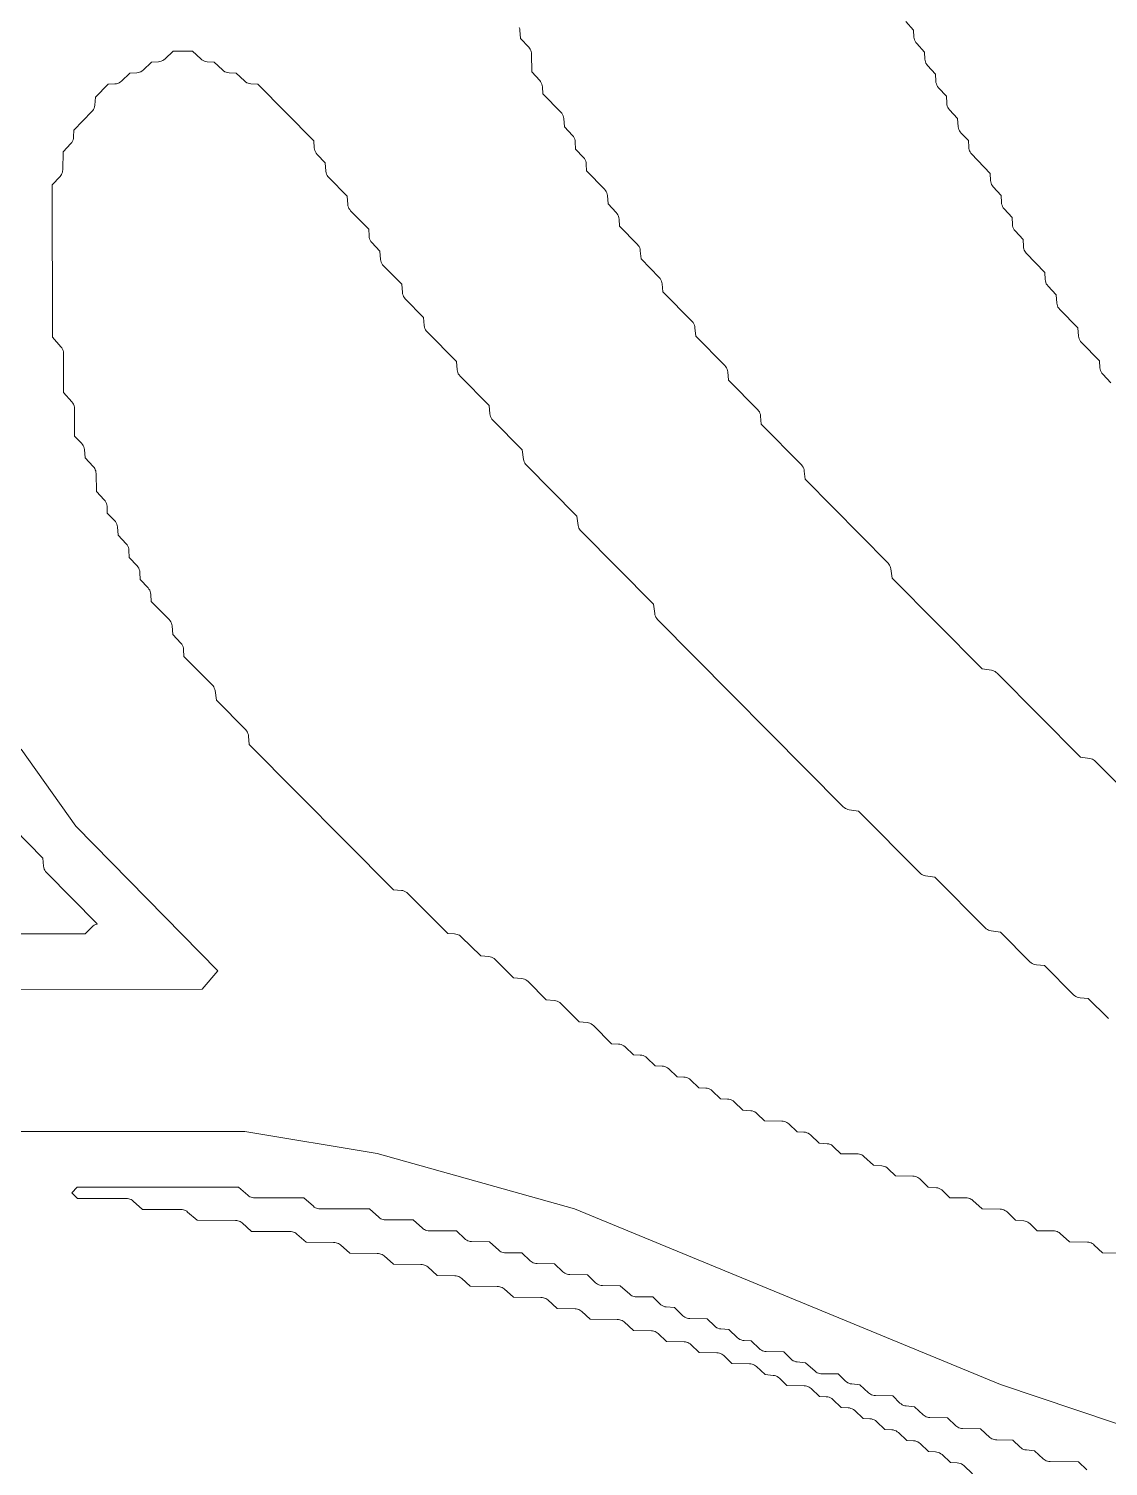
# Model space of a CAD drawing. Header units: inches. Extents: x 36 to 80.1, y 17.3 to 55.9.
# Drawn here: x 49.111 to 51.738, y 39.862 to 43.361 of the extents above; entities that cross this region are included whole.
import ezdxf

# ---------------------------------------------------------------- set-up
doc = ezdxf.new("R2010")
doc.units = ezdxf.units.IN
for name, color, linetype, lineweight in [('01_ORIGINAL_CAD', 7, 'CONTINUOUS', 20), ('02_APPROVED_PDF_OUTLINES', 7, 'CONTINUOUS', 15), ('04_APPROVED_PERIMETER', 7, 'CONTINUOUS', 15)]:
    doc.layers.add(name, color=color, linetype=linetype, lineweight=lineweight)

msp = doc.modelspace()

# ---------------------------------------------------------------- linework, layer by layer
at = {"layer": '01_ORIGINAL_CAD'}
msp.add_lwpolyline([(50.1404, 46.0145, -0.546754), (57.6505, 41.0455, 0.171391), (58.1845, 40.3509, 0.171391)], format="xyb", dxfattribs=at)
at = {"layer": '02_APPROVED_PDF_OUTLINES'}
for points in [[(51.8297, 41.4542), (51.7076, 41.5774), (51.7052, 41.5795), (51.7025, 41.5813), (51.6996, 41.5828), (51.6966, 41.5838), (51.6934, 41.5845), (51.6707, 41.5877), (51.4683, 41.7919), (51.4659, 41.794), (51.4632, 41.7959), (51.4603, 41.7973), (51.4573, 41.7984), (51.4541, 41.799), (51.4314, 41.8023), (51.2126, 42.023), (51.2093, 42.046), (51.2087, 42.0491), (51.2077, 42.0521), (51.2062, 42.055), (51.2045, 42.0577), (51.2023, 42.0601), (51.0003, 42.2639), (50.9985, 42.2838), (50.998, 42.2872), (50.997, 42.2905), (50.9955, 42.2937), (50.9937, 42.2966), (50.9914, 42.2992), (50.8938, 42.398), (50.8921, 42.4179), (50.8916, 42.4214), (50.8906, 42.4247), (50.8891, 42.4278), (50.8872, 42.4307), (50.885, 42.4333), (50.814, 42.5053), (50.8123, 42.5252), (50.8117, 42.5287), (50.8107, 42.532), (50.8093, 42.5351), (50.8074, 42.538), (50.8051, 42.5406), (50.7342, 42.6126), (50.7324, 42.6325), (50.7319, 42.636), (50.7309, 42.6393), (50.7294, 42.6424), (50.7276, 42.6453), (50.7253, 42.6479), (50.6543, 42.7199), (50.6526, 42.7398), (50.652, 42.7433), (50.651, 42.7465), (50.6496, 42.7497), (50.6477, 42.7526), (50.6455, 42.7552), (50.6011, 42.8003), (50.5993, 42.8203), (50.5988, 42.8237), (50.5978, 42.827), (50.5964, 42.8302), (50.5945, 42.8331), (50.5923, 42.8357), (50.5483, 42.8804), (50.5475, 42.8972), (50.5471, 42.9007), (50.5462, 42.9041), (50.5449, 42.9073), (50.5431, 42.9104), (50.5408, 42.9131), (50.5212, 42.9341), (50.5195, 42.9545), (50.5189, 42.9579), (50.5179, 42.9612), (50.5165, 42.9643), (50.5146, 42.9672), (50.5124, 42.9698), (50.4684, 43.0145), (50.4677, 43.0313), (50.4672, 43.0348), (50.4664, 43.0382), (50.465, 43.0415), (50.4632, 43.0445), (50.461, 43.0472), (50.4418, 43.0678), (50.441, 43.085), (50.4406, 43.0885), (50.4397, 43.0919), (50.4383, 43.0951), (50.4365, 43.0982), (50.4343, 43.1009), (50.4147, 43.1219), (50.4129, 43.1423), (50.4124, 43.1457), (50.4114, 43.149), (50.4099, 43.1521), (50.4081, 43.155), (50.4058, 43.1576), (50.3619, 43.2023), (50.3611, 43.2191), (50.3607, 43.2226), (50.3598, 43.226), (50.3584, 43.2293), (50.3566, 43.2323), (50.3544, 43.235), (50.3354, 43.2554), (50.3344, 43.2991), (50.3342, 43.3021), (50.3336, 43.305), (50.3326, 43.3079), (50.3313, 43.3107), (50.3296, 43.3132), (50.3277, 43.3155), (50.3081, 43.3365), (50.3063, 43.3569), (50.3058, 43.3603), (50.3048, 43.3636)], [(51.2454, 43.3781), (51.2646, 43.3575), (51.2653, 43.3404), (51.2657, 43.3369), (51.2666, 43.3334), (51.268, 43.3302), (51.2698, 43.3272), (51.272, 43.3244), (51.2912, 43.3039), (51.292, 43.2867), (51.2924, 43.2832), (51.2933, 43.2798), (51.2946, 43.2765), (51.2964, 43.2735), (51.2987, 43.2708), (51.3178, 43.2502), (51.3186, 43.233), (51.319, 43.2295), (51.3199, 43.2261), (51.3213, 43.2229), (51.3231, 43.2198), (51.3253, 43.2171), (51.3445, 43.1965), (51.3453, 43.1794), (51.3457, 43.1759), (51.3466, 43.1725), (51.3479, 43.1692), (51.3497, 43.1662), (51.352, 43.1634), (51.3716, 43.1424), (51.3733, 43.1221), (51.3739, 43.1187), (51.3749, 43.1154), (51.3763, 43.1123), (51.3781, 43.1094), (51.3804, 43.1068), (51.3978, 43.0889), (51.3986, 43.0721), (51.3989, 43.0691), (51.3995, 43.0661), (51.4006, 43.0633), (51.4019, 43.0606), (51.4036, 43.0581), (51.4055, 43.0558), (51.451, 43.0085), (51.4518, 42.9916), (51.4522, 42.9881), (51.4531, 42.9847), (51.4545, 42.9814), (51.4563, 42.9784), (51.4585, 42.9756), (51.4777, 42.9551), (51.4784, 42.9379), (51.4788, 42.9344), (51.4797, 42.931), (51.4811, 42.9277), (51.4829, 42.9247), (51.4851, 42.922), (51.5043, 42.9014), (51.5051, 42.8843), (51.5055, 42.8808), (51.5064, 42.8773), (51.5078, 42.8741), (51.5096, 42.8711), (51.5118, 42.8683), (51.531, 42.8478), (51.5317, 42.8306), (51.532, 42.8276), (51.5327, 42.8247), (51.5337, 42.8219), (51.5351, 42.8192), (51.5367, 42.8167), (51.5387, 42.8144), (51.5842, 42.7671), (51.585, 42.7501), (51.5854, 42.7466), (51.5863, 42.7432), (51.5876, 42.7399), (51.5895, 42.7369), (51.5917, 42.7342), (51.6113, 42.7132), (51.6131, 42.6928), (51.6136, 42.6894), (51.6146, 42.6861), (51.616, 42.683), (51.6179, 42.6801), (51.6201, 42.6775), (51.6645, 42.6323), (51.6663, 42.6123), (51.6668, 42.6089), (51.6678, 42.6056), (51.6693, 42.6025), (51.6711, 42.5996), (51.6734, 42.597), (51.7174, 42.5523), (51.7181, 42.5355), (51.7185, 42.532), (51.7194, 42.5286), (51.7208, 42.5253), (51.7226, 42.5223), (51.7248, 42.5196), (51.7444, 42.4986)], [(51.7674, 40.3803), (51.7245, 40.3812), (51.7044, 40.4002), (51.7021, 40.4022), (51.6995, 40.4039), (51.6967, 40.4052), (51.6938, 40.4062), (51.6908, 40.4068), (51.6877, 40.4071), (51.6443, 40.408), (51.6213, 40.4284), (51.6189, 40.4303), (51.6164, 40.4318), (51.6136, 40.4331), (51.6108, 40.434), (51.6078, 40.4345), (51.6048, 40.4347), (51.5653, 40.4349), (51.5481, 40.452), (51.5454, 40.4543), (51.5425, 40.4561), (51.5394, 40.4576), (51.5361, 40.4586), (51.5327, 40.4591), (51.5127, 40.4609), (51.4919, 40.4806), (51.4896, 40.4826), (51.487, 40.4842), (51.4842, 40.4856), (51.4813, 40.4866), (51.4783, 40.4872), (51.4752, 40.4874), (51.4318, 40.4884), (51.4088, 40.5088), (51.4064, 40.5106), (51.4039, 40.5122), (51.4011, 40.5134), (51.3983, 40.5143), (51.3953, 40.5149), (51.3923, 40.5151), (51.3528, 40.5153), (51.3355, 40.5324), (51.3329, 40.5346), (51.33, 40.5365), (51.3269, 40.538), (51.3236, 40.539), (51.3201, 40.5395), (51.3002, 40.5413), (51.2794, 40.5609), (51.277, 40.5629), (51.2745, 40.5646), (51.2717, 40.5659), (51.2688, 40.5669), (51.2658, 40.5675), (51.2627, 40.5678), (51.2201, 40.5687), (51.2027, 40.5859), (51.2001, 40.5882), (51.1972, 40.5901), (51.1941, 40.5915), (51.1907, 40.5925), (51.1873, 40.5931), (51.1669, 40.5949), (51.1431, 40.6159), (51.1408, 40.6178), (51.1382, 40.6194), (51.1355, 40.6206), (51.1326, 40.6215), (51.1297, 40.622), (51.1267, 40.6222), (51.0871, 40.6224), (51.0699, 40.6395), (51.0673, 40.6418), (51.0644, 40.6437), (51.0612, 40.6451), (51.0579, 40.6461), (51.0545, 40.6467), (51.0345, 40.6484), (51.0137, 40.6681), (51.011, 40.6704), (51.0079, 40.6722), (51.0046, 40.6736), (51.0012, 40.6745), (50.9976, 40.6749), (50.9809, 40.6757), (50.9606, 40.6949), (50.9583, 40.6969), (50.9557, 40.6985), (50.9529, 40.6999), (50.95, 40.7009), (50.947, 40.7015), (50.9439, 40.7018), (50.9013, 40.7027), (50.8839, 40.7199), (50.8813, 40.7222), (50.8784, 40.724), (50.8753, 40.7255), (50.872, 40.7265), (50.8685, 40.727), (50.8485, 40.7288), (50.8278, 40.7485), (50.825, 40.7508), (50.822, 40.7526), (50.8187, 40.754), (50.8152, 40.7549), (50.8117, 40.7553), (50.7949, 40.7561), (50.7746, 40.7753), (50.7719, 40.7776), (50.7688, 40.7794), (50.7655, 40.7808), (50.7621, 40.7817), (50.7585, 40.7821), (50.7418, 40.7829), (50.7215, 40.8021), (50.7187, 40.8044), (50.7157, 40.8062), (50.7124, 40.8076), (50.7089, 40.8085), (50.7054, 40.8089), (50.6887, 40.8097), (50.6684, 40.8289), (50.6656, 40.8312), (50.6625, 40.833), (50.6593, 40.8344), (50.6558, 40.8353), (50.6523, 40.8357), (50.6355, 40.8365), (50.6152, 40.8557), (50.6125, 40.858), (50.6094, 40.8598), (50.6061, 40.8612), (50.6027, 40.8621), (50.5991, 40.8625), (50.5824, 40.8633), (50.5621, 40.8825), (50.5593, 40.8848), (50.5563, 40.8866), (50.553, 40.888), (50.5495, 40.8889), (50.546, 40.8893), (50.5296, 40.89), (50.4854, 40.9342), (50.4828, 40.9365), (50.4799, 40.9384), (50.4767, 40.9399), (50.4734, 40.9409), (50.47, 40.9415), (50.4503, 40.9432), (50.4057, 40.9879), (50.4031, 40.9901), (50.4002, 40.992), (50.397, 40.9935), (50.3937, 40.9945), (50.3902, 40.9951), (50.3706, 40.9968), (50.326, 41.0415), (50.3233, 41.0438), (50.3204, 41.0457), (50.3173, 41.0471), (50.3139, 41.0482), (50.3105, 41.0487), (50.2909, 41.0504), (50.2462, 41.0951), (50.2436, 41.0974), (50.2407, 41.0993), (50.2375, 41.1008), (50.2342, 41.1018), (50.2308, 41.1023), (50.211, 41.1041), (50.1637, 41.1503), (50.1614, 41.1523), (50.1589, 41.154), (50.1562, 41.1554), (50.1533, 41.1564), (50.1503, 41.1571), (50.1473, 41.1574), (50.131, 41.1581), (50.0336, 41.2559), (50.031, 41.2582), (50.0281, 41.2602), (50.0249, 41.2616), (50.0215, 41.2627), (50.0181, 41.2632), (49.9985, 41.2649), (49.6477, 41.6187), (49.646, 41.6387), (49.6455, 41.6421), (49.6444, 41.6454), (49.643, 41.6485), (49.6411, 41.6514), (49.6389, 41.654), (49.5674, 41.7265), (49.5642, 41.7495), (49.5635, 41.7526), (49.5625, 41.7557), (49.561, 41.7585), (49.5593, 41.7612), (49.5572, 41.7636), (49.4885, 41.8329), (49.4878, 41.8496), (49.4874, 41.8531), (49.4865, 41.8565), (49.4851, 41.8598), (49.4833, 41.8628), (49.4811, 41.8655), (49.4615, 41.8865), (49.4597, 41.9069), (49.4591, 41.9103), (49.4581, 41.9136), (49.4567, 41.9167), (49.4548, 41.9196), (49.4526, 41.9223), (49.4086, 41.9669), (49.4079, 41.9837), (49.4075, 41.9872), (49.4066, 41.9907), (49.4052, 41.9939), (49.4034, 41.9969), (49.4012, 41.9997), (49.382, 42.0202), (49.3812, 42.0374), (49.3808, 42.0409), (49.3799, 42.0443), (49.3786, 42.0476), (49.3767, 42.0506), (49.3745, 42.0533), (49.3553, 42.0739), (49.3546, 42.0911), (49.3542, 42.0946), (49.3533, 42.098), (49.3519, 42.1012), (49.3501, 42.1043), (49.3479, 42.107), (49.3283, 42.128), (49.3265, 42.1484), (49.326, 42.1518), (49.325, 42.155), (49.3235, 42.1581), (49.3217, 42.161), (49.3195, 42.1636), (49.302, 42.1815), (49.3013, 42.1984), (49.3009, 42.2019), (49.3, 42.2053), (49.2986, 42.2086), (49.2968, 42.2116), (49.2946, 42.2143), (49.2756, 42.2346), (49.2746, 42.2783), (49.2744, 42.2814), (49.2737, 42.2843), (49.2728, 42.2872), (49.2714, 42.2899), (49.2698, 42.2925), (49.2679, 42.2948), (49.2483, 42.3158), (49.2465, 42.3362), (49.246, 42.3396), (49.245, 42.3429), (49.2435, 42.346), (49.2417, 42.3489), (49.2395, 42.3515), (49.2224, 42.3689), (49.2221, 42.4361), (49.2218, 42.4397), (49.221, 42.4431), (49.2197, 42.4465), (49.218, 42.4496), (49.2159, 42.4524), (49.1957, 42.4755), (49.1953, 42.5703), (49.195, 42.5738), (49.1942, 42.5773), (49.193, 42.5806), (49.1912, 42.5838), (49.1891, 42.5866), (49.1689, 42.6096), (49.1682, 42.9807), (49.1869, 43.0008), (49.1888, 43.0032), (49.1904, 43.0057), (49.1917, 43.0085), (49.1927, 43.0113), (49.1933, 43.0143), (49.1936, 43.0173), (49.1944, 43.061), (49.2133, 43.0814), (49.2155, 43.0841), (49.2173, 43.0871), (49.2187, 43.0904), (49.2195, 43.0938), (49.2199, 43.0973), (49.2206, 43.1141), (49.2644, 43.1589), (49.2666, 43.1615), (49.2685, 43.1644), (49.2699, 43.1675), (49.2709, 43.1708), (49.2714, 43.1742), (49.2731, 43.1942), (49.3041, 43.2256), (49.3204, 43.2264), (49.324, 43.2268), (49.3274, 43.2277), (49.3307, 43.2291), (49.3338, 43.231), (49.3365, 43.2332), (49.3567, 43.2525), (49.3735, 43.2533), (49.377, 43.2537), (49.3805, 43.2546), (49.3837, 43.256), (49.3868, 43.2579), (49.3896, 43.2601), (49.4098, 43.2794), (49.4265, 43.2801), (49.43, 43.2806), (49.4335, 43.2815), (49.4368, 43.2829), (49.4398, 43.2847), (49.4426, 43.287), (49.4623, 43.3058), (49.5095, 43.3059), (49.5293, 43.2871), (49.5321, 43.2848), (49.5351, 43.2829), (49.5384, 43.2815), (49.5419, 43.2806), (49.5454, 43.2802), (49.5622, 43.2795), (49.5825, 43.2603), (49.5852, 43.258), (49.5883, 43.2561), (49.5916, 43.2547), (49.595, 43.2538), (49.5986, 43.2534), (49.6153, 43.2527), (49.6356, 43.2335), (49.6384, 43.2312), (49.6414, 43.2293), (49.6447, 43.2279), (49.6482, 43.227), (49.6517, 43.2266), (49.668, 43.2259), (49.8051, 43.0876), (49.8059, 43.0709), (49.8063, 43.0674), (49.8072, 43.0639), (49.8086, 43.0607), (49.8104, 43.0577), (49.8126, 43.0549), (49.8322, 43.0339), (49.834, 43.0136), (49.8345, 43.0101), (49.8355, 43.0069), (49.837, 43.0037), (49.8388, 43.0008), (49.8411, 42.9982), (49.8855, 42.9531), (49.8872, 42.9331), (49.8878, 42.9297), (49.8888, 42.9264), (49.8902, 42.9232), (49.8921, 42.9203), (49.8943, 42.9177), (49.9383, 42.873), (49.939, 42.8562), (49.9394, 42.8527), (49.9403, 42.8493), (49.9417, 42.8461), (49.9435, 42.843), (49.9457, 42.8403), (49.9653, 42.8193), (49.9671, 42.7989), (49.9676, 42.7955), (49.9686, 42.7922), (49.9701, 42.7891), (49.972, 42.7862), (49.9742, 42.7836), (50.0186, 42.7385), (50.0204, 42.7185), (50.0209, 42.715), (50.0219, 42.7118), (50.0233, 42.7086), (50.0252, 42.7057), (50.0274, 42.7031), (50.0718, 42.658), (50.0736, 42.638), (50.0741, 42.6346), (50.0751, 42.6313), (50.0766, 42.6281), (50.0785, 42.6252), (50.0807, 42.6226), (50.1517, 42.5507), (50.1534, 42.5307), (50.154, 42.5273), (50.155, 42.524), (50.1564, 42.5208), (50.1583, 42.5179), (50.1605, 42.5153), (50.2315, 42.4434), (50.2333, 42.4234), (50.2338, 42.42), (50.2348, 42.4167), (50.2363, 42.4135), (50.2381, 42.4106), (50.2404, 42.408), (50.3119, 42.3355), (50.3151, 42.3125), (50.3157, 42.3094), (50.3168, 42.3063), (50.3182, 42.3035), (50.32, 42.3008), (50.3221, 42.2984), (50.4449, 42.1746), (50.4481, 42.1516), (50.4488, 42.1484), (50.4498, 42.1454), (50.4512, 42.1425), (50.453, 42.1399), (50.4551, 42.1375), (50.6311, 41.96), (50.6343, 41.937), (50.635, 41.9339), (50.636, 41.9308), (50.6375, 41.928), (50.6392, 41.9253), (50.6414, 41.9229), (51.0935, 41.4669), (51.0959, 41.4648), (51.0986, 41.463), (51.1015, 41.4615), (51.1045, 41.4604), (51.1077, 41.4598), (51.1303, 41.4565), (51.2796, 41.306), (51.282, 41.3039), (51.2847, 41.3021), (51.2876, 41.3006), (51.2906, 41.2995), (51.2938, 41.2989), (51.3164, 41.2956), (51.4391, 41.1719), (51.4415, 41.1698), (51.4442, 41.168), (51.4471, 41.1665), (51.4502, 41.1655), (51.4533, 41.1648), (51.476, 41.1616), (51.5478, 41.0896), (51.5504, 41.0873), (51.5533, 41.0854), (51.5565, 41.0839), (51.5598, 41.0829), (51.5633, 41.0823), (51.5829, 41.0806), (51.6541, 41.0091), (51.6567, 41.0068), (51.6597, 41.0049), (51.6628, 41.0035), (51.6662, 41.0024), (51.6696, 41.0019), (51.6894, 41.0001), (51.7367, 40.9539), (51.739, 40.9519)], [(49.0743, 41.414), (49.1453, 41.3421), (49.147, 41.3221), (49.1476, 41.3187), (49.1486, 41.3154), (49.15, 41.3123), (49.1519, 41.3093), (49.1542, 41.3067), (49.2775, 41.182), (49.2775, 41.1816), (49.2762, 41.1814), (49.2731, 41.1803), (49.2701, 41.1789), (49.2674, 41.1771), (49.2649, 41.1749), (49.2479, 41.1579), (48.9725, 41.1577)], [(51.4077, 39.8435), (51.3869, 39.8632), (51.3841, 39.8655), (51.3811, 39.8673), (51.3778, 39.8687), (51.3743, 39.8696), (51.3708, 39.87), (51.3541, 39.8707), (51.3338, 39.89), (51.331, 39.8923), (51.3279, 39.8941), (51.3247, 39.8955), (51.3212, 39.8964), (51.3177, 39.8968), (51.3009, 39.8975), (51.2806, 39.9168), (51.2779, 39.9191), (51.2748, 39.9209), (51.2715, 39.9223), (51.2681, 39.9232), (51.2645, 39.9236), (51.2478, 39.9243), (51.2275, 39.9436), (51.2247, 39.9459), (51.2217, 39.9477), (51.2184, 39.9491), (51.2149, 39.95), (51.2114, 39.9504), (51.1946, 39.9511), (51.1743, 39.9704), (51.1716, 39.9727), (51.1685, 39.9745), (51.1652, 39.9759), (51.1618, 39.9768), (51.1582, 39.9772), (51.1415, 39.9779), (51.1212, 39.9972), (51.1184, 39.9995), (51.1154, 40.0013), (51.1121, 40.0027), (51.1086, 40.0036), (51.1051, 40.004), (51.0884, 40.0047), (51.0681, 40.024), (51.0653, 40.0263), (51.0622, 40.0281), (51.059, 40.0295), (51.0555, 40.0304), (51.052, 40.0308), (51.0352, 40.0315), (51.0149, 40.0508), (51.0126, 40.0528), (51.01, 40.0544), (51.0072, 40.0558), (51.0043, 40.0568), (51.0013, 40.0574), (50.9983, 40.0576), (50.9556, 40.0585), (50.9383, 40.0758), (50.9356, 40.078), (50.9327, 40.0799), (50.9296, 40.0814), (50.9263, 40.0824), (50.9229, 40.0829), (50.9029, 40.0847), (50.8821, 40.1044), (50.8797, 40.1063), (50.8772, 40.108), (50.8744, 40.1093), (50.8715, 40.1103), (50.8685, 40.111), (50.8654, 40.1112), (50.8225, 40.1121), (50.8024, 40.1311), (50.8001, 40.1331), (50.7975, 40.1348), (50.7947, 40.1361), (50.7918, 40.1371), (50.7888, 40.1377), (50.7857, 40.138), (50.7428, 40.1389), (50.7227, 40.1579), (50.7204, 40.1599), (50.7178, 40.1616), (50.715, 40.1629), (50.7121, 40.1639), (50.7091, 40.1645), (50.7061, 40.1648), (50.6631, 40.1657), (50.643, 40.1847), (50.6407, 40.1867), (50.6381, 40.1883), (50.6354, 40.1897), (50.6324, 40.1907), (50.6294, 40.1913), (50.6264, 40.1916), (50.583, 40.1925), (50.5599, 40.2129), (50.5576, 40.2148), (50.555, 40.2163), (50.5522, 40.2176), (50.5494, 40.2185), (50.5464, 40.219), (50.5434, 40.2192), (50.477, 40.2194), (50.4571, 40.2383), (50.4548, 40.2402), (50.4522, 40.2419), (50.4494, 40.2432), (50.4465, 40.2442), (50.4435, 40.2448), (50.4405, 40.2451), (50.397, 40.246), (50.374, 40.2665), (50.3716, 40.2683), (50.3691, 40.2699), (50.3663, 40.2711), (50.3635, 40.272), (50.3605, 40.2726), (50.3575, 40.2727), (50.2906, 40.273), (50.2678, 40.2932), (50.2654, 40.2951), (50.2628, 40.2966), (50.2601, 40.2979), (50.2572, 40.2988), (50.2543, 40.2993), (50.2513, 40.2995), (50.1849, 40.2997), (50.165, 40.3186), (50.1626, 40.3205), (50.1601, 40.3222), (50.1573, 40.3235), (50.1544, 40.3245), (50.1514, 40.3251), (50.1483, 40.3254), (50.1049, 40.3263), (50.0819, 40.3468), (50.0795, 40.3486), (50.0769, 40.3502), (50.0742, 40.3514), (50.0713, 40.3523), (50.0684, 40.3529), (50.0654, 40.353), (49.9985, 40.3533), (49.9756, 40.3735), (49.9733, 40.3754), (49.9707, 40.3769), (49.968, 40.3782), (49.9651, 40.3791), (49.9621, 40.3796), (49.9591, 40.3798), (49.8923, 40.38), (49.8694, 40.4003), (49.867, 40.4021), (49.8645, 40.4037), (49.8617, 40.4049), (49.8589, 40.4058), (49.8559, 40.4064), (49.8529, 40.4066), (49.786, 40.4068), (49.7632, 40.427), (49.7608, 40.4289), (49.7582, 40.4305), (49.7555, 40.4317), (49.7526, 40.4326), (49.7497, 40.4331), (49.7467, 40.4333), (49.6532, 40.4335), (49.6304, 40.4538), (49.628, 40.4556), (49.6255, 40.4572), (49.6227, 40.4584), (49.6198, 40.4593), (49.6169, 40.4599), (49.6139, 40.4601), (49.5205, 40.4603), (49.4976, 40.4805), (49.4953, 40.4824), (49.4927, 40.4839), (49.4899, 40.4852), (49.4871, 40.4861), (49.4841, 40.4866), (49.4811, 40.4868), (49.3877, 40.487), (49.3649, 40.5073), (49.3625, 40.5091), (49.3599, 40.5107), (49.3572, 40.5119), (49.3543, 40.5128), (49.3513, 40.5134), (49.3483, 40.5136), (49.2292, 40.5137), (49.2153, 40.5275), (49.229, 40.5411), (49.6214, 40.5414), (49.6442, 40.5212), (49.6466, 40.5193), (49.6492, 40.5178), (49.6519, 40.5165), (49.6548, 40.5156), (49.6577, 40.5151), (49.6608, 40.5149), (49.7807, 40.5147), (49.8035, 40.4945), (49.8059, 40.4926), (49.8085, 40.491), (49.8112, 40.4898), (49.8141, 40.4889), (49.8171, 40.4884), (49.8201, 40.4882), (49.94, 40.488), (49.9628, 40.4677), (49.9652, 40.4659), (49.9678, 40.4643), (49.9705, 40.4631), (49.9734, 40.4622), (49.9763, 40.4616), (49.9793, 40.4614), (50.0462, 40.4612), (50.0691, 40.441), (50.0714, 40.4391), (50.074, 40.4376), (50.0767, 40.4363), (50.0796, 40.4354), (50.0826, 40.4349), (50.0856, 40.4347), (50.152, 40.4345), (50.1719, 40.4156), (50.1742, 40.4137), (50.1768, 40.412), (50.1795, 40.4107), (50.1825, 40.4097), (50.1855, 40.409), (50.1885, 40.4088), (50.2319, 40.4079), (50.255, 40.3874), (50.2573, 40.3856), (50.2599, 40.384), (50.2626, 40.3828), (50.2655, 40.3819), (50.2684, 40.3813), (50.2714, 40.3811), (50.3113, 40.3809), (50.3312, 40.3621), (50.3336, 40.3601), (50.3362, 40.3584), (50.3389, 40.3571), (50.3418, 40.3561), (50.3448, 40.3555), (50.3479, 40.3552), (50.3908, 40.3543), (50.4109, 40.3353), (50.4133, 40.3333), (50.4158, 40.3317), (50.4186, 40.3303), (50.4215, 40.3293), (50.4245, 40.3287), (50.4276, 40.3285), (50.4705, 40.3275), (50.4906, 40.3085), (50.4929, 40.3066), (50.4955, 40.3049), (50.4983, 40.3035), (50.5012, 40.3026), (50.5042, 40.3019), (50.5073, 40.3017), (50.5507, 40.3008), (50.5737, 40.2803), (50.5761, 40.2785), (50.5786, 40.2769), (50.5814, 40.2757), (50.5842, 40.2748), (50.5872, 40.2742), (50.5902, 40.274), (50.6297, 40.2738), (50.6469, 40.2568), (50.6496, 40.2545), (50.6525, 40.2526), (50.6556, 40.2512), (50.6589, 40.2501), (50.6623, 40.2496), (50.6823, 40.2478), (50.7031, 40.2282), (50.7055, 40.2262), (50.708, 40.2245), (50.7108, 40.2232), (50.7137, 40.2222), (50.7167, 40.2216), (50.7198, 40.2213), (50.7624, 40.2204), (50.7798, 40.2032), (50.7824, 40.2009), (50.7853, 40.199), (50.7884, 40.1976), (50.7918, 40.1966), (50.7952, 40.196), (50.8152, 40.1943), (50.8359, 40.1746), (50.8387, 40.1723), (50.8417, 40.1705), (50.845, 40.1691), (50.8485, 40.1682), (50.852, 40.1678), (50.8688, 40.167), (50.8891, 40.1478), (50.8914, 40.1458), (50.894, 40.1441), (50.8968, 40.1428), (50.8997, 40.1418), (50.9027, 40.1412), (50.9057, 40.1409), (50.9484, 40.14), (50.9657, 40.1228), (50.9684, 40.1205), (50.9713, 40.1187), (50.9744, 40.1172), (50.9777, 40.1162), (50.9811, 40.1156), (51.0016, 40.1138), (51.0253, 40.0928), (51.0277, 40.0909), (51.0302, 40.0894), (51.033, 40.0881), (51.0358, 40.0872), (51.0388, 40.0867), (51.0418, 40.0865), (51.0813, 40.0863), (51.0986, 40.0692), (51.1012, 40.067), (51.1041, 40.0651), (51.1072, 40.0636), (51.1105, 40.0626), (51.114, 40.0621), (51.134, 40.0603), (51.1547, 40.0406), (51.1571, 40.0386), (51.1596, 40.037), (51.1624, 40.0356), (51.1653, 40.0347), (51.1683, 40.034), (51.1714, 40.0338), (51.214, 40.0329), (51.2314, 40.0156), (51.234, 40.0134), (51.2369, 40.0115), (51.2401, 40.01), (51.2434, 40.009), (51.2468, 40.0085), (51.2668, 40.0067), (51.2875, 39.987), (51.2899, 39.9851), (51.2925, 39.9834), (51.2952, 39.9821), (51.2981, 39.9811), (51.3011, 39.9804), (51.3042, 39.9802), (51.3472, 39.9793), (51.3672, 39.9603), (51.3696, 39.9583), (51.3721, 39.9566), (51.3749, 39.9553), (51.3778, 39.9543), (51.3808, 39.9537), (51.3839, 39.9534), (51.4273, 39.9525), (51.4503, 39.9321), (51.4527, 39.9302), (51.4553, 39.9287), (51.458, 39.9274), (51.4609, 39.9265), (51.4638, 39.926), (51.4668, 39.9258), (51.5064, 39.9256), (51.5236, 39.9085), (51.5262, 39.9062), (51.5291, 39.9044), (51.5322, 39.9029), (51.5356, 39.9019), (51.539, 39.9013), (51.559, 39.8996), (51.5797, 39.8799), (51.5821, 39.8779), (51.5847, 39.8762), (51.5875, 39.8749), (51.5904, 39.8739), (51.5935, 39.8733), (51.5966, 39.873), (51.666, 39.8721), (51.686, 39.8531)]]:
    msp.add_lwpolyline(points, dxfattribs=at)
at = {"layer": '04_APPROVED_PERIMETER'}
for points in [[(48.9524, 41.0222), (49.533, 41.0229), (49.5713, 41.0674), (49.2258, 41.4193), (49.0927, 41.6071)], [(52.405, 39.7921), (52.0337, 39.8735), (51.476, 40.061), (50.4394, 40.4885), (49.9585, 40.6232), (49.637, 40.6769), (48.9999, 40.6765)]]:
    msp.add_lwpolyline(points, dxfattribs=at)

doc.saveas('drawing.dxf')
